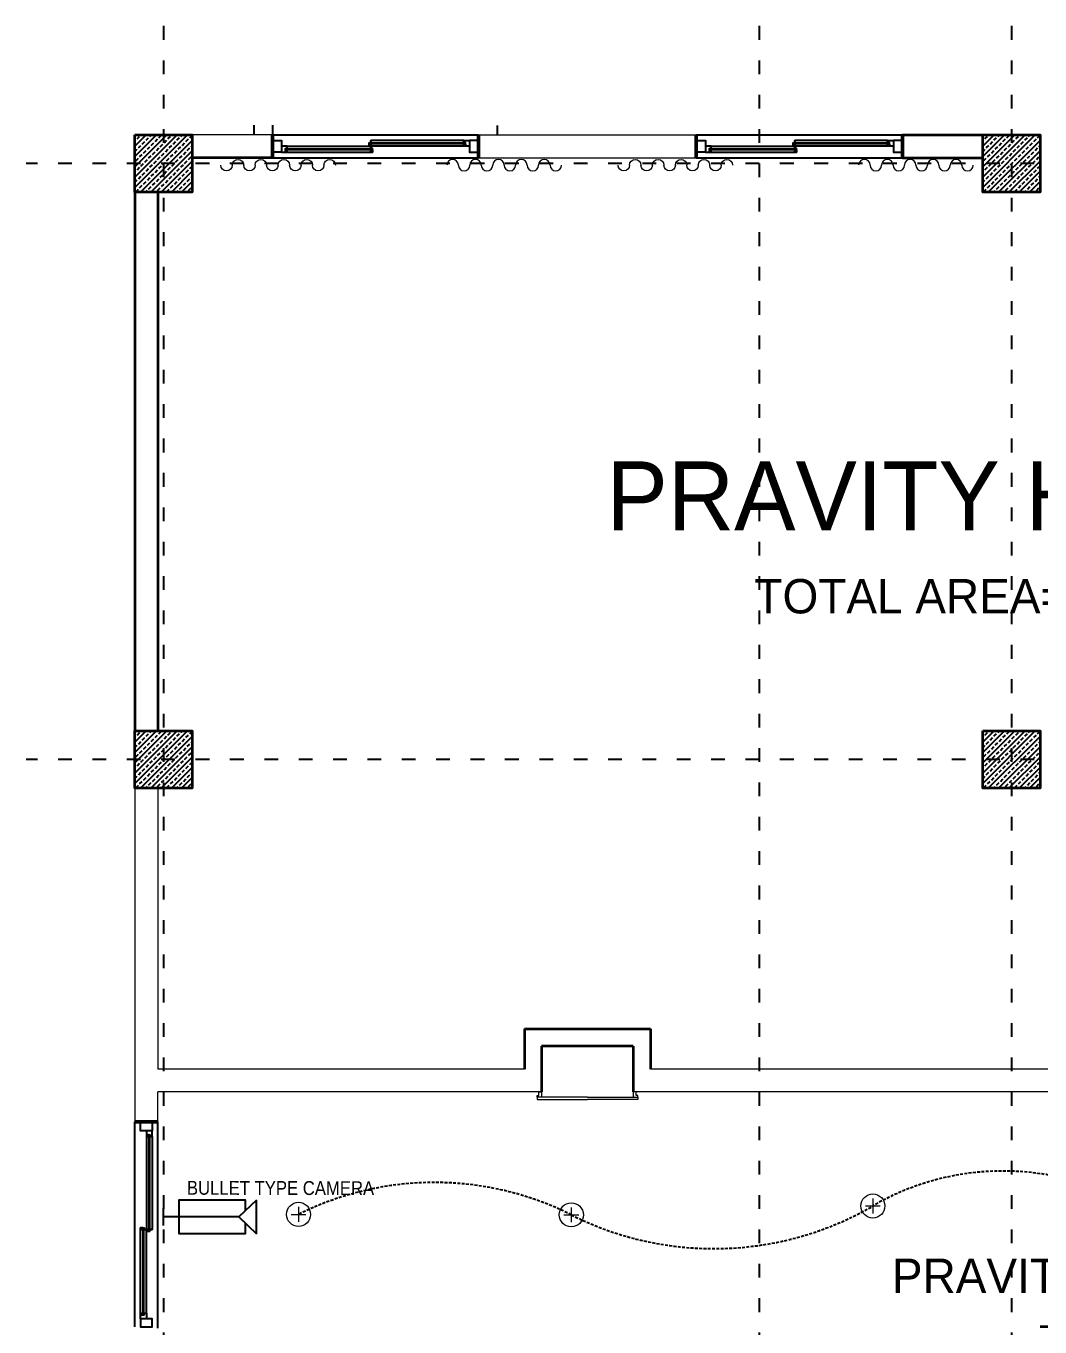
# Model space of a CAD drawing. Header units: millimetres. Extents: x -3207095 to 15275363, y 3702017 to 4798027.
# Drawn here: x 677050 to 677935, y 4471375 to 4472510 of the extents above; entities that cross this region are included whole.
import ezdxf

# ---------------------------------------------------------------- set-up
doc = ezdxf.new("R2010")
doc.units = ezdxf.units.MM
for name, pattern in [('ACAD_ISO03W100', [30, 12, -18]), ('DUZ', [500, 500]), ('HIDDEN', [0.375, 0.25, -0.125])]:
    doc.linetypes.add(name, pattern=pattern)
doc.layers.get('0').update_dxf_attribs({"color": 1, "linetype": 'DUZ'})
for name, color, linetype in [('a_aydinlatma', 5, 'Continuous'), ('AGAC', 116, 'Continuous'), ('KOLTAR_F', 145, 'Continuous'), ('MH-EL-CCTV', 33, 'Continuous'), ('MH-TXT', 2, 'Continuous'), ('PEN', 161, 'Continuous'), ('söve', 26, 'DUZ')]:
    doc.layers.add(name, color=color, linetype=linetype)
for name, color, linetype, lineweight in [('C LIGHT', 202, 'Continuous', 9), ('cam', 143, 'Continuous', 20), ('DUV', 220, 'Continuous', 50), ('DUVAR', 7, 'Continuous', 35), ('FE_PERDE', 205, 'Continuous', 15), ('gor25', 142, 'Continuous', 25), ('iç duvar', 7, 'Continuous', 50), ('KAPEN', 151, 'Continuous', 9), ('KOLON_F', 3, 'Continuous', 35)]:
    doc.layers.add(name, color=color, linetype=linetype, lineweight=lineweight)
doc.styles.add('SMC-2', font='GOTHIC.TTF', dxfattribs={"width": 0.9})

# ---------------------------------------------------------------- blocks, each defined once
blk = doc.blocks.new('CL4')
at = {"layer": 'C LIGHT', "color": 3}
for p, q in [((-3.25, 0), (3.25, 0)), ((0, 3.25), (0, -3.25))]:
    blk.add_line(p, q, dxfattribs=at)
at = {"layer": 'C LIGHT'}
blk.add_circle((0, 0), 5.25, dxfattribs=at)
blk = doc.blocks.new('CCTV-CAMERA')
for p, q in [((1.115, 0.2), (0.903, 0)), ((1.115, -0.2), (1.115, 0.2)), ((0, -0.104), (0, 0.104)), ((0.183, 0), (0, 0)), ((0.903, 0), (0.183, 0)), ((0.903, 0), (1.115, -0.2))]:
    blk.add_line(p, q)
blk.add_lwpolyline([(0.983, 0.076), (0.983, 0.2), (0.183, 0.2), (0.183, -0.2), (0.983, -0.2), (0.983, -0.076)])
blk = doc.blocks.new('GEN_BLOCK00601')
at = {"linetype": 'Continuous', "ltscale": 50}
for centre, start, end in [((50, 50), 0, 180), ((150, 50), 180, 0), ((250, 50), 0, 180), ((350, 50), 180, 0), ((450, 50), 0, 180), ((550, 50), 180, 0), ((650, 50), 0, 180), ((750, 50), 180, 0), ((850, 50), 0, 180), ((950, 50), 180, 0)]:
    blk.add_arc(centre, 50, start, end, dxfattribs=at)
for tag in ['FLOOR', 'Sfb']:
    blk.add_attdef(tag, (0, 0), '', height=1)

msp = doc.modelspace()

# ---------------------------------------------------------------- hatches: boundary and pattern name
at = {"layer": 'KOLTAR_F'}
h = msp.add_hatch(dxfattribs=at)
h.set_pattern_fill('ANSI33', color=256, style=0)
h.set_pattern_definition([(45, (16561.583, -31997.3164), (-4.4901280605, 4.4901280605), []), (45, (16566.0734, -31997.3164), (-4.4901280605, 4.4901280605), [3.175, -1.5875])])
h.paths.add_polyline_path([(677145.1, 4472415.2), (677195.1, 4472415.2), (677195.1, 4472365.2), (677145.1, 4472365.2)])
h = msp.add_hatch(dxfattribs=at)
h.set_pattern_fill('ANSI33', color=256, style=0)
h.set_pattern_definition([(45, (17301.583, -31997.3164), (-4.4901280605, 4.4901280605), []), (45, (17306.0734, -31997.3164), (-4.4901280605, 4.4901280605), [3.175, -1.5875])])
h.paths.add_polyline_path([(677885.1, 4472415.2), (677935.1, 4472415.2), (677935.1, 4472365.2), (677885.1, 4472365.2)])
h = msp.add_hatch(dxfattribs=at)
h.set_pattern_fill('ANSI33', color=256, style=0)
h.set_pattern_definition([(45, (16561.583, -32517.3164), (-4.4901280605, 4.4901280605), []), (45, (16566.0734, -32517.3164), (-4.4901280605, 4.4901280605), [3.175, -1.5875])])
h.paths.add_polyline_path([(677145.1, 4471895.2), (677195.1, 4471895.2), (677195.1, 4471845.2), (677145.1, 4471845.2)])
h = msp.add_hatch(dxfattribs=at)
h.set_pattern_fill('ANSI33', color=256, style=0)
h.set_pattern_definition([(45, (17301.583, -32517.3164), (-4.4901280605, 4.4901280605), []), (45, (17306.0734, -32517.3164), (-4.4901280605, 4.4901280605), [3.175, -1.5875])])
h.paths.add_polyline_path([(677885.1, 4471895.2), (677935.1, 4471895.2), (677935.1, 4471845.2), (677885.1, 4471845.2)])

# ---------------------------------------------------------------- linework, layer by layer
at = {"color": 232, "linetype": 'ACAD_ISO03W100'}
for p, q in [((677170.1, 4472510.2), (677170.1, 4469380.2)), ((677690.1, 4472510.2), (677690.1, 4469380.2)), ((677910.1, 4472510.2), (677910.1, 4469380.2)), ((680990.1, 4472390.2), (677050.1, 4472390.2)), ((680990.1, 4471870.2), (677050.1, 4471870.2))]:
    msp.add_line(p, q, dxfattribs=at)
at = {"layer": 'a_aydinlatma', "linetype": 'HIDDEN', "ltscale": 10}
for centre, radius, start, end in [((677902.7, 4471284), 227.2, 58.1577, 119.9873), ((677406.5, 4471234.6), 266.6, 63.3784, 116.4129), ((677650.4, 4471721.2), 277.7, 243.3784, 299.9873)]:
    msp.add_arc(centre, radius, start, end, dxfattribs=at)
at = {"layer": 'AGAC'}
for p, q in [((677265.1, 4472415.2), (677445.1, 4472415.2)), ((677635.1, 4472415.2), (677815.1, 4472415.2)), ((677265.1, 4472395.2), (677445.1, 4472395.2)), ((677635.1, 4472395.2), (677815.1, 4472395.2)), ((677145.1, 4471375.2), (677145.1, 4471554.2)), ((677165.1, 4471374.2), (677165.1, 4471554.2))]:
    msp.add_line(p, q, dxfattribs=at)
at = {"layer": 'cam'}
for p, q in [((677276.6, 4472403.2), (677352.6, 4472403.2)), ((677276.6, 4472402.7), (677352.6, 4472402.7)), ((677276.6, 4472402.2), (677352.6, 4472402.2)), ((677433.6, 4472408.2), (677349.6, 4472408.2)), ((677433.6, 4472407.7), (677349.6, 4472407.7)), ((677433.6, 4472407.2), (677349.6, 4472407.2)), ((677646.6, 4472403.2), (677722.6, 4472403.2)), ((677646.6, 4472402.7), (677722.6, 4472402.7)), ((677646.6, 4472402.2), (677722.6, 4472402.2)), ((677803.6, 4472408.2), (677719.6, 4472408.2)), ((677803.6, 4472407.7), (677719.6, 4472407.7)), ((677803.6, 4472407.2), (677719.6, 4472407.2)), ((677157.1, 4471542.7), (677157.1, 4471458.7)), ((677157.6, 4471542.7), (677157.6, 4471458.7)), ((677158.1, 4471542.7), (677158.1, 4471458.7)), ((677152.1, 4471385.7), (677152.1, 4471461.7)), ((677152.6, 4471385.7), (677152.6, 4471461.7)), ((677153.1, 4471385.7), (677153.1, 4471461.7))]:
    msp.add_line(p, q, dxfattribs=at)
at = {"layer": 'DUV'}
for p, q in [((677265.1, 4472395.2), (677265.1, 4472415.2)), ((677445.1, 4472395.2), (677445.1, 4472415.2)), ((677635.1, 4472395.2), (677635.1, 4472415.2)), ((677635.1, 4472395.2), (677635.1, 4472415.2)), ((677635.1, 4472395.2), (677635.1, 4472415.2)), ((677815.1, 4472395.2), (677815.1, 4472415.2)), ((677815.1, 4472395.2), (677815.1, 4472415.2)), ((677815.1, 4472395.2), (677815.1, 4472415.2)), ((677145.1, 4471554.2), (677165.1, 4471554.2))]:
    msp.add_line(p, q, dxfattribs=at)
at = {"layer": 'DUVAR'}
for p, q in [((677265.1, 4472395.2), (677265.1, 4472415.2)), ((677445.1, 4472395.2), (677445.1, 4472415.2)), ((677635.1, 4472395.2), (677635.1, 4472415.2)), ((677815.1, 4472415.2), (677885.1, 4472415.2)), ((677815.1, 4472395.2), (677815.1, 4472415.2)), ((677265.1, 4472395.2), (677195.1, 4472395.2)), ((677815.1, 4472395.2), (677885.1, 4472395.2)), ((677145.1, 4472365.2), (677145.1, 4471895.2)), ((677165.1, 4472365.2), (677165.1, 4471895.2)), ((677485.1, 4471635.2), (677595.1, 4471635.2)), ((677485.1, 4471635.2), (677485.1, 4471600.2)), ((677595.1, 4471635.2), (677595.1, 4471600.2)), ((677580.1, 4471620.2), (677500.1, 4471620.2)), ((677500.1, 4471620.2), (677500.1, 4471580.2)), ((677580.1, 4471620.2), (677580.1, 4471580.2)), ((677145.1, 4471554.2), (677165.1, 4471554.2)), ((678185.1, 4471375.2), (677935.1, 4471375.2))]:
    msp.add_line(p, q, dxfattribs=at)
at = {"layer": 'gor25'}
for p, q in [((677278.1, 4472405.2), (677351.1, 4472405.2)), ((677278.1, 4472400.2), (677351.1, 4472400.2)), ((677432.1, 4472410.2), (677351.1, 4472410.2)), ((677432.1, 4472405.2), (677351.1, 4472405.2)), ((677648.1, 4472405.2), (677721.1, 4472405.2)), ((677648.1, 4472400.2), (677721.1, 4472400.2)), ((677802.1, 4472410.2), (677721.1, 4472410.2)), ((677802.1, 4472405.2), (677721.1, 4472405.2)), ((677155.1, 4471541.2), (677155.1, 4471460.2)), ((677160.1, 4471541.2), (677160.1, 4471460.2)), ((677150.1, 4471387.2), (677150.1, 4471460.2)), ((677155.1, 4471387.2), (677155.1, 4471460.2))]:
    msp.add_line(p, q, dxfattribs=at)
at = {"layer": 'iç duvar', "color": 7, "lineweight": 18}
for p, q in [((677265.1, 4472415.2), (677195.1, 4472415.2)), ((677445.1, 4472415.2), (677635.1, 4472415.2)), ((677445.1, 4472395.2), (677635.1, 4472395.2)), ((677145.1, 4471845.2), (677145.1, 4471554.2)), ((677165.1, 4471845.2), (677165.1, 4471600.2)), ((677485.1, 4471600.2), (677165.1, 4471600.2)), ((678225.1, 4471600.2), (677595.1, 4471600.2)), ((677500.1, 4471580.2), (677165.1, 4471580.2)), ((677165.1, 4471554.2), (677165.1, 4471580.2)), ((678240.1, 4471580.2), (677580.1, 4471580.2))]:
    msp.add_line(p, q, dxfattribs=at)
at = {"layer": 'KAPEN'}
for points in [[(677500.1, 4471575.7), (677496.1, 4471575.7), (677496.1, 4471577.2), (677497.6, 4471577.2), (677497.6, 4471580.2), (677500.1, 4471580.2), (677500.1, 4471575.7)], [(677580.1, 4471575.7), (677584.1, 4471575.7), (677584.1, 4471577.2), (677582.6, 4471577.2), (677582.6, 4471580.2), (677580.1, 4471580.2), (677580.1, 4471575.7)], [(677580.1, 4471575.7), (677584.1, 4471575.7), (677584.1, 4471577.2), (677582.6, 4471577.2), (677582.6, 4471580.2), (677580.1, 4471580.2), (677580.1, 4471575.7)]]:
    msp.add_lwpolyline(points, close=True, dxfattribs=at)
for points in [[(677540.1, 4471575.7), (677496.1, 4471575.7), (677496.1, 4471573.7), (677540.1, 4471573.7)], [(677540.1, 4471575.7), (677584.1, 4471575.7), (677584.1, 4471573.7), (677540.1, 4471573.7)]]:
    msp.add_lwpolyline(points, dxfattribs=at)
at = {"layer": 'KOLON_F'}
for points in [[(677145.1, 4472415.2), (677195.1, 4472415.2), (677195.1, 4472365.2), (677145.1, 4472365.2)], [(677885.1, 4472415.2), (677935.1, 4472415.2), (677935.1, 4472365.2), (677885.1, 4472365.2)], [(677145.1, 4471895.2), (677195.1, 4471895.2), (677195.1, 4471845.2), (677145.1, 4471845.2)], [(677885.1, 4471895.2), (677935.1, 4471895.2), (677935.1, 4471845.2), (677885.1, 4471845.2)]]:
    msp.add_lwpolyline(points, close=True, dxfattribs=at)
at = {"layer": 'PEN'}
for points in [[(677273.1, 4472410.2), (677273.1, 4472410.2), (677273.1, 4472400.2), (677265.1, 4472400.2), (677265.1, 4472400.2), (677265.1, 4472410.2), (677265.1, 4472410.2), (677265.1, 4472410.2), (677273.1, 4472410.2)], [(677273.1, 4472405.2), (677273.1, 4472405.2), (677273.1, 4472400.2), (677276.6, 4472400.2), (677276.6, 4472402.2), (677276.6, 4472403.2), (677278.1, 4472403.2), (677278.1, 4472405.2), (677273.1, 4472405.2)], [(677276.6, 4472400.2), (677278.1, 4472400.2), (677278.1, 4472402.2), (677276.6, 4472402.2)], [(677351.1, 4472410.2), (677351.1, 4472410.2), (677351.1, 4472405.2), (677349.6, 4472405.2), (677349.6, 4472407.2), (677349.6, 4472408.2), (677351.1, 4472408.2), (677351.1, 4472410.2), (677351.1, 4472410.2)], [(677349.6, 4472405.2), (677351.1, 4472405.2), (677351.1, 4472407.2), (677349.6, 4472407.2)], [(677351.1, 4472405.2), (677351.1, 4472405.2), (677351.1, 4472400.2), (677352.6, 4472400.2), (677352.6, 4472402.2), (677352.6, 4472403.2), (677351.1, 4472403.2), (677351.1, 4472405.2), (677351.1, 4472405.2)], [(677352.6, 4472400.2), (677351.1, 4472400.2), (677351.1, 4472402.2), (677352.6, 4472402.2)], [(677437.1, 4472410.2), (677437.1, 4472410.2), (677437.1, 4472405.2), (677433.6, 4472405.2), (677433.6, 4472407.2), (677433.6, 4472408.2), (677432.1, 4472408.2), (677432.1, 4472410.2), (677437.1, 4472410.2)], [(677433.6, 4472405.2), (677432.1, 4472405.2), (677432.1, 4472407.2), (677433.6, 4472407.2)], [(677437.1, 4472410.2), (677437.1, 4472410.2), (677437.1, 4472400.2), (677445.1, 4472400.2), (677445.1, 4472400.2), (677445.1, 4472410.2), (677445.1, 4472410.2), (677445.1, 4472410.2), (677437.1, 4472410.2)], [(677643.1, 4472410.2), (677643.1, 4472410.2), (677643.1, 4472400.2), (677635.1, 4472400.2), (677635.1, 4472400.2), (677635.1, 4472410.2), (677635.1, 4472410.2), (677635.1, 4472410.2), (677643.1, 4472410.2)], [(677643.1, 4472405.2), (677643.1, 4472405.2), (677643.1, 4472400.2), (677646.6, 4472400.2), (677646.6, 4472402.2), (677646.6, 4472403.2), (677648.1, 4472403.2), (677648.1, 4472405.2), (677643.1, 4472405.2)], [(677646.6, 4472400.2), (677648.1, 4472400.2), (677648.1, 4472402.2), (677646.6, 4472402.2)], [(677721.1, 4472410.2), (677721.1, 4472410.2), (677721.1, 4472405.2), (677719.6, 4472405.2), (677719.6, 4472407.2), (677719.6, 4472408.2), (677721.1, 4472408.2), (677721.1, 4472410.2), (677721.1, 4472410.2)], [(677719.6, 4472405.2), (677721.1, 4472405.2), (677721.1, 4472407.2), (677719.6, 4472407.2)], [(677721.1, 4472405.2), (677721.1, 4472405.2), (677721.1, 4472400.2), (677722.6, 4472400.2), (677722.6, 4472402.2), (677722.6, 4472403.2), (677721.1, 4472403.2), (677721.1, 4472405.2), (677721.1, 4472405.2)], [(677722.6, 4472400.2), (677721.1, 4472400.2), (677721.1, 4472402.2), (677722.6, 4472402.2)], [(677807.1, 4472410.2), (677807.1, 4472410.2), (677807.1, 4472405.2), (677803.6, 4472405.2), (677803.6, 4472407.2), (677803.6, 4472408.2), (677802.1, 4472408.2), (677802.1, 4472410.2), (677807.1, 4472410.2)], [(677803.6, 4472405.2), (677802.1, 4472405.2), (677802.1, 4472407.2), (677803.6, 4472407.2)], [(677807.1, 4472410.2), (677807.1, 4472410.2), (677807.1, 4472400.2), (677815.1, 4472400.2), (677815.1, 4472400.2), (677815.1, 4472410.2), (677815.1, 4472410.2), (677815.1, 4472410.2), (677807.1, 4472410.2)], [(677160.1, 4471546.2), (677160.1, 4471546.2), (677150.1, 4471546.2), (677150.1, 4471554.2), (677150.1, 4471554.2), (677160.1, 4471554.2), (677160.1, 4471554.2), (677160.1, 4471554.2), (677160.1, 4471546.2)], [(677160.1, 4471546.2), (677160.1, 4471546.2), (677155.1, 4471546.2), (677155.1, 4471542.7), (677157.1, 4471542.7), (677158.1, 4471542.7), (677158.1, 4471541.2), (677160.1, 4471541.2), (677160.1, 4471546.2)], [(677155.1, 4471542.7), (677155.1, 4471541.2), (677157.1, 4471541.2), (677157.1, 4471542.7)], [(677155.1, 4471460.2), (677155.1, 4471460.2), (677150.1, 4471460.2), (677150.1, 4471461.7), (677152.1, 4471461.7), (677153.1, 4471461.7), (677153.1, 4471460.2), (677155.1, 4471460.2), (677155.1, 4471460.2)], [(677150.1, 4471461.7), (677150.1, 4471460.2), (677152.1, 4471460.2), (677152.1, 4471461.7)], [(677155.1, 4471458.7), (677155.1, 4471460.2), (677157.1, 4471460.2), (677157.1, 4471458.7)], [(677160.1, 4471460.2), (677160.1, 4471460.2), (677155.1, 4471460.2), (677155.1, 4471458.7), (677157.1, 4471458.7), (677158.1, 4471458.7), (677158.1, 4471460.2), (677160.1, 4471460.2), (677160.1, 4471460.2)], [(677155.1, 4471382.2), (677155.1, 4471382.2), (677150.1, 4471382.2), (677150.1, 4471385.7), (677152.1, 4471385.7), (677153.1, 4471385.7), (677153.1, 4471387.2), (677155.1, 4471387.2), (677155.1, 4471382.2)], [(677150.1, 4471385.7), (677150.1, 4471387.2), (677152.1, 4471387.2), (677152.1, 4471385.7)], [(677160.1, 4471382.2), (677160.1, 4471382.2), (677150.1, 4471382.2), (677150.1, 4471375.2), (677150.1, 4471375.2), (677160.1, 4471375.2), (677160.1, 4471375.2), (677160.1, 4471375.2), (677160.1, 4471382.2)]]:
    msp.add_lwpolyline(points, close=True, dxfattribs=at)
at = {"layer": 'söve'}
for p, q in [((677248.9, 4472423.7), (677248.9, 4472415.2)), ((677265.1, 4472423.7), (677265.1, 4472415.2)), ((677461.2, 4472423.5), (677461.2, 4472415.2))]:
    msp.add_line(p, q, dxfattribs=at)

# ---------------------------------------------------------------- block references
at = {"layer": 'C LIGHT', "linetype": 'Continuous', "xscale": 2, "yscale": 2, "zscale": 2}
for p in [(677287.9, 4471473.4), (677526, 4471473), (677789.2, 4471480.7)]:
    msp.add_blockref('CL4', p, dxfattribs=at)
at = {"layer": 'FE_PERDE', "yscale": 0.10000020265579, "zscale": 0.10000020265579, "rotation": 180}
for p, xscale in [((677220.1, 4472393.7), -0.10000020265579), ((677876.8, 4472393.7), 0.10000020265579)]:
    msp.add_blockref('GEN_BLOCK00601', p, dxfattribs=dict(at, xscale=xscale))
at = {"layer": 'FE_PERDE', "extrusion": (0, 0, -1), "yscale": 0.10000020265579, "zscale": -0.10000020265579, "rotation": 180}
for p, xscale in [((-677517.4, 4472393.7), -0.10000020265579), ((-677566.8, 4472393.7), 0.10000020265579)]:
    msp.add_blockref('GEN_BLOCK00601', p, dxfattribs=dict(at, xscale=xscale))
at = {"layer": 'MH-EL-CCTV', "xscale": 72.80656069238194, "yscale": 72.80656069238194, "zscale": 72.80656069238194, "rotation": 359.8723105936712}
msp.add_blockref('CCTV-CAMERA', (677170.1, 4471471.3), dxfattribs=at)

# ---------------------------------------------------------------- texts
at = {"attachment_point": 1}
for s, width, insert, char_height in [('{\\fCentury Gothic|b0|i0|c162|p34;\\C7;PRAVITY HOUSE -1}', 710.496, (677556.7, 4472130.3), 60), ('{\\fCentury Gothic|b0|i0|c162|p34;\\C7; TOTAL AREA= 110 m2}', 458.896, (677674.7, 4472027.7), 30), ('{\\fCentury Gothic|b0|i0|c162|p34;\\C7;PRAVITY CORRIDOR}', 451.735, (677805.8, 4471434.8), 30)]:
    msp.add_mtext_dynamic_manual_height_columns(s, width=width, gutter_width=12.5, heights=[0], dxfattribs=dict(at, insert=insert, char_height=char_height))
at = {"layer": 'MH-TXT', "insert": (677190.5, 4471496.5), "char_height": 12.096, "attachment_point": 4, "rotation": 359.8723, "style": 'SMC-2'}
msp.add_mtext('BULLET TYPE CAMERA', dxfattribs=at)

doc.saveas('drawing.dxf')
